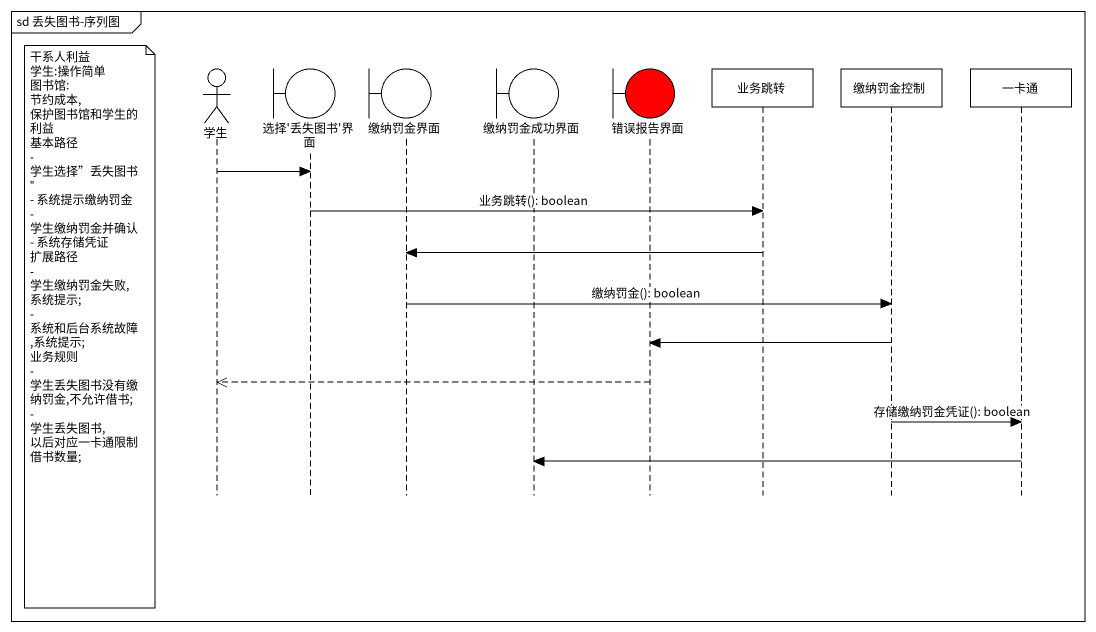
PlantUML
@startuml
mainframe sd 丢失图书-序列图
hide footbox
actor 学生
boundary "选择'丢失图书'界面" as 选择_丢失图书_界面
boundary 缴纳罚金界面
boundary 缴纳罚金成功界面
boundary 错误报告界面 #FF0000
participant 业务跳转
participant 缴纳罚金控制
participant 一卡通

学生 -> 选择_丢失图书_界面
选择_丢失图书_界面 -> 业务跳转 : 业务跳转(): boolean
业务跳转 -> 缴纳罚金界面
缴纳罚金界面 -> 缴纳罚金控制 : 缴纳罚金(): boolean
note left of 学生
  干系人利益
  学生:操作简单
  图书馆: 节约成本,保护图书馆和学生的利益
  基本路径
  - 学生选择”丢失图书”
  - 系统提示缴纳罚金
  - 学生缴纳罚金并确认
  - 系统存储凭证
  扩展路径
  - 学生缴纳罚金失败,系统提示;
  - 系统和后台系统故障,系统提示;
  业务规则
  - 学生丢失图书没有缴纳罚金,不允许借书;
  - 学生丢失图书,以后对应一卡通限制借书数量;
end note
缴纳罚金控制 -> 错误报告界面
错误报告界面 -->> 学生
缴纳罚金控制 -> 一卡通 : 存储缴纳罚金凭证(): boolean
一卡通 -> 缴纳罚金成功界面
@enduml
